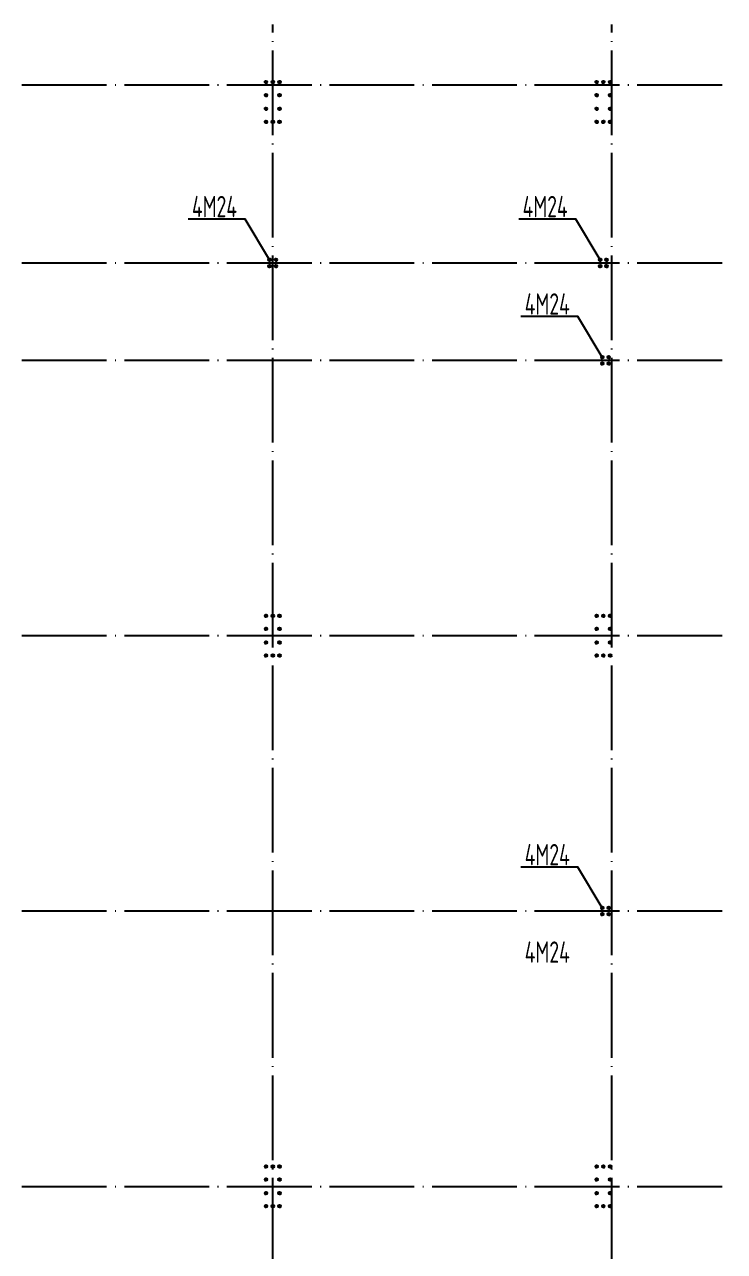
# Model space of a CAD drawing. Extents: x 19118 to 566552, y -1188739 to 92943.
# Drawn here: x 182282 to 198794, y -247024 to -218060 of the extents above; entities that cross this region are included whole.
import ezdxf

# ---------------------------------------------------------------- set-up
doc = ezdxf.new("R2010")
doc.units = 0
doc.header["$LTSCALE"] = 1000
doc.header["$MEASUREMENT"] = 0
doc.linetypes.add('DASH', pattern=[0.35, 0.25, -0.1])
doc.linetypes.add('DOTE', pattern=[2.42, 2, -0.2, 0.02, -0.2])
for name, color, linetype in [('DOTE', 9, 'DOTE'), ('PUB_HATCH', 8, 'CONTINUOUS'), ('REIN', 1, 'CONTINUOUS'), ('WALL', 6, 'CONTINUOUS'), ('锚栓', 60, 'CONTINUOUS')]:
    doc.layers.add(name, color=color, linetype=linetype)
doc.styles.add('TSSD_Rein', font='atssdeng.shx', dxfattribs={"width": 0.7, "bigfont": 'atssdchn.shx'})

msp = doc.modelspace()

# ---------------------------------------------------------------- hatches: boundary and pattern name
at = {"layer": 'PUB_HATCH'}
h = msp.add_hatch(dxfattribs=at)
h.set_pattern_fill('ANSI31', color=256, angle=-90, style=0)
h.set_pattern_definition([(45, (87691.3192, -319798.7784), (1.122532015, -1.122532015), [])])
h.paths.add_polyline_path([(187946.86, -219416.94, -1), (188008.86, -219416.94, -1)])
h = msp.add_hatch(dxfattribs=at)
h.set_pattern_fill('ANSI31', color=256, angle=-90, style=0)
h.set_pattern_definition([(135, (288424.405, -319798.7784), (-1.122532015, -1.122532015), [])])
h.paths.add_polyline_path([(188168.86, -219416.94, 1), (188106.86, -219416.94, 1)])
h = msp.add_hatch(dxfattribs=at)
h.set_pattern_fill('ANSI31', color=256, angle=-90, style=0)
h.set_pattern_definition([(135, (288584.405, -319798.7784), (-1.122532015, -1.122532015), [])])
h.paths.add_polyline_path([(188328.86, -219416.94, 1), (188266.86, -219416.94, 1)])
h = msp.add_hatch(dxfattribs=at)
h.set_pattern_fill('ANSI31', color=256, angle=-90, style=0)
h.set_pattern_definition([(45, (95491.3192, -319798.7784), (1.122532015, -1.122532015), [])])
h.paths.add_polyline_path([(195746.86, -219416.94, -1), (195808.86, -219416.94, -1)])
h = msp.add_hatch(dxfattribs=at)
h.set_pattern_fill('ANSI31', color=256, angle=-90, style=0)
h.set_pattern_definition([(135, (296224.405, -319798.7784), (-1.122532015, -1.122532015), [])])
h.paths.add_polyline_path([(195968.86, -219416.94, 1), (195906.86, -219416.94, 1)])
h = msp.add_hatch(dxfattribs=at)
h.set_pattern_fill('ANSI31', color=256, angle=-90, style=0)
h.set_pattern_definition([(135, (296384.405, -319798.7784), (-1.122532015, -1.122532015), [])])
h.paths.add_polyline_path([(196128.86, -219416.94, 1), (196066.86, -219416.94, 1)])
h = msp.add_hatch(dxfattribs=at)
h.set_pattern_fill('ANSI31', color=256, angle=-90, style=0)
h.set_pattern_definition([(45, (87691.3192, -320108.7784), (1.122532015, -1.122532015), [])])
h.paths.add_polyline_path([(187946.86, -219726.94, -1), (188008.86, -219726.94, -1)])
h = msp.add_hatch(dxfattribs=at)
h.set_pattern_fill('ANSI31', color=256, angle=-90, style=0)
h.set_pattern_definition([(135, (288584.405, -320108.7784), (-1.122532015, -1.122532015), [])])
h.paths.add_polyline_path([(188328.86, -219726.94, 1), (188266.86, -219726.94, 1)])
h = msp.add_hatch(dxfattribs=at)
h.set_pattern_fill('ANSI31', color=256, angle=-90, style=0)
h.set_pattern_definition([(45, (95491.3192, -320108.7784), (1.122532015, -1.122532015), [])])
h.paths.add_polyline_path([(195746.86, -219726.94, -1), (195808.86, -219726.94, -1)])
h = msp.add_hatch(dxfattribs=at)
h.set_pattern_fill('ANSI31', color=256, angle=-90, style=0)
h.set_pattern_definition([(135, (296384.405, -320108.7784), (-1.122532015, -1.122532015), [])])
h.paths.add_polyline_path([(196128.86, -219726.94, 1), (196066.86, -219726.94, 1)])
h = msp.add_hatch(dxfattribs=at)
h.set_pattern_fill('ANSI31', color=256, angle=-90, style=0)
h.set_pattern_definition([(45, (87691.3192, -320428.7784), (1.122532015, -1.122532015), [])])
h.paths.add_polyline_path([(187946.86, -220046.94, -1), (188008.86, -220046.94, -1)])
h = msp.add_hatch(dxfattribs=at)
h.set_pattern_fill('ANSI31', color=256, angle=-90, style=0)
h.set_pattern_definition([(135, (288584.405, -320428.7784), (-1.122532015, -1.122532015), [])])
h.paths.add_polyline_path([(188328.86, -220046.94, 1), (188266.86, -220046.94, 1)])
h = msp.add_hatch(dxfattribs=at)
h.set_pattern_fill('ANSI31', color=256, angle=-90, style=0)
h.set_pattern_definition([(45, (95491.3192, -320428.7784), (1.122532015, -1.122532015), [])])
h.paths.add_polyline_path([(195746.86, -220046.94, -1), (195808.86, -220046.94, -1)])
h = msp.add_hatch(dxfattribs=at)
h.set_pattern_fill('ANSI31', color=256, angle=-90, style=0)
h.set_pattern_definition([(135, (296384.405, -320428.7784), (-1.122532015, -1.122532015), [])])
h.paths.add_polyline_path([(196128.86, -220046.94, 1), (196066.86, -220046.94, 1)])
h = msp.add_hatch(dxfattribs=at)
h.set_pattern_fill('ANSI31', color=256, angle=-90, style=0)
h.set_pattern_definition([(45, (87691.3192, -320738.7784), (1.122532015, -1.122532015), [])])
h.paths.add_polyline_path([(187946.86, -220356.94, -1), (188008.86, -220356.94, -1)])
h = msp.add_hatch(dxfattribs=at)
h.set_pattern_fill('ANSI31', color=256, angle=-90, style=0)
h.set_pattern_definition([(135, (288424.405, -320738.7784), (-1.122532015, -1.122532015), [])])
h.paths.add_polyline_path([(188168.86, -220356.94, 1), (188106.86, -220356.94, 1)])
h = msp.add_hatch(dxfattribs=at)
h.set_pattern_fill('ANSI31', color=256, angle=-90, style=0)
h.set_pattern_definition([(135, (288584.405, -320738.7784), (-1.122532015, -1.122532015), [])])
h.paths.add_polyline_path([(188328.86, -220356.94, 1), (188266.86, -220356.94, 1)])
h = msp.add_hatch(dxfattribs=at)
h.set_pattern_fill('ANSI31', color=256, angle=-90, style=0)
h.set_pattern_definition([(45, (95491.3192, -320738.7784), (1.122532015, -1.122532015), [])])
h.paths.add_polyline_path([(195746.86, -220356.94, -1), (195808.86, -220356.94, -1)])
h = msp.add_hatch(dxfattribs=at)
h.set_pattern_fill('ANSI31', color=256, angle=-90, style=0)
h.set_pattern_definition([(135, (296224.405, -320738.7784), (-1.122532015, -1.122532015), [])])
h.paths.add_polyline_path([(195968.86, -220356.94, 1), (195906.86, -220356.94, 1)])
h = msp.add_hatch(dxfattribs=at)
h.set_pattern_fill('ANSI31', color=256, angle=-90, style=0)
h.set_pattern_definition([(135, (296384.405, -320738.7784), (-1.122532015, -1.122532015), [])])
h.paths.add_polyline_path([(196128.86, -220356.94, 1), (196066.86, -220356.94, 1)])
h = msp.add_hatch(dxfattribs=at)
h.set_pattern_fill('ANSI31', color=256, angle=-90, style=0)
h.set_pattern_definition([(315, (87776.3192, -123230.0968), (1.122532015, 1.122532015), [])])
h.paths.add_polyline_path([(188031.86, -223611.94, 1), (188093.86, -223611.94, 1)])
h = msp.add_hatch(dxfattribs=at)
h.set_pattern_fill('ANSI31', color=256, angle=-90, style=0)
h.set_pattern_definition([(225, (288499.405, -123230.0968), (-1.122532015, 1.122532015), [])])
h.paths.add_polyline_path([(188243.86, -223611.94, -1), (188181.86, -223611.94, -1)])
h = msp.add_hatch(dxfattribs=at)
h.set_pattern_fill('ANSI31', color=256, angle=-90, style=0)
h.set_pattern_definition([(315, (95576.3192, -123230.0968), (1.122532015, 1.122532015), [])])
h.paths.add_polyline_path([(195831.86, -223611.94, 1), (195893.86, -223611.94, 1)])
h = msp.add_hatch(dxfattribs=at)
h.set_pattern_fill('ANSI31', color=256, angle=-90, style=0)
h.set_pattern_definition([(225, (296299.405, -123230.0968), (-1.122532015, 1.122532015), [])])
h.paths.add_polyline_path([(196043.86, -223611.94, -1), (195981.86, -223611.94, -1)])
h = msp.add_hatch(dxfattribs=at)
h.set_pattern_fill('ANSI31', color=256, angle=-90, style=0)
h.set_pattern_definition([(315, (87776.3192, -123380.0968), (1.122532015, 1.122532015), [])])
h.paths.add_polyline_path([(188031.86, -223761.94, 1), (188093.86, -223761.94, 1)])
h = msp.add_hatch(dxfattribs=at)
h.set_pattern_fill('ANSI31', color=256, angle=-90, style=0)
h.set_pattern_definition([(225, (288499.405, -123380.0968), (-1.122532015, 1.122532015), [])])
h.paths.add_polyline_path([(188243.86, -223761.94, -1), (188181.86, -223761.94, -1)])
h = msp.add_hatch(dxfattribs=at)
h.set_pattern_fill('ANSI31', color=256, angle=-90, style=0)
h.set_pattern_definition([(315, (95576.3192, -123380.0968), (1.122532015, 1.122532015), [])])
h.paths.add_polyline_path([(195831.86, -223761.94, 1), (195893.86, -223761.94, 1)])
h = msp.add_hatch(dxfattribs=at)
h.set_pattern_fill('ANSI31', color=256, angle=-90, style=0)
h.set_pattern_definition([(225, (296299.405, -123380.0968), (-1.122532015, 1.122532015), [])])
h.paths.add_polyline_path([(196043.86, -223761.94, -1), (195981.86, -223761.94, -1)])
h = msp.add_hatch(dxfattribs=at)
h.set_pattern_fill('ANSI31', color=256, angle=-90, style=0)
h.set_pattern_definition([(315, (95626.3192, -125530.0968), (1.122532015, 1.122532015), [])])
h.paths.add_polyline_path([(195881.86, -225911.94, 1), (195943.86, -225911.94, 1)])
h = msp.add_hatch(dxfattribs=at)
h.set_pattern_fill('ANSI31', color=256, angle=-90, style=0)
h.set_pattern_definition([(225, (296349.405, -125530.0968), (-1.122532015, 1.122532015), [])])
h.paths.add_polyline_path([(196093.86, -225911.94, -1), (196031.86, -225911.94, -1)])
h = msp.add_hatch(dxfattribs=at)
h.set_pattern_fill('ANSI31', color=256, angle=-90, style=0)
h.set_pattern_definition([(315, (95626.3192, -125680.0968), (1.122532015, 1.122532015), [])])
h.paths.add_polyline_path([(195881.86, -226061.94, 1), (195943.86, -226061.94, 1)])
h = msp.add_hatch(dxfattribs=at)
h.set_pattern_fill('ANSI31', color=256, angle=-90, style=0)
h.set_pattern_definition([(225, (296349.405, -125680.0968), (-1.122532015, 1.122532015), [])])
h.paths.add_polyline_path([(196093.86, -226061.94, -1), (196031.86, -226061.94, -1)])
h = msp.add_hatch(dxfattribs=at)
h.set_pattern_fill('ANSI31', color=256, angle=-90, style=0)
h.set_pattern_definition([(315, (87691.3192, -131635.0968), (1.122532015, 1.122532015), [])])
h.paths.add_polyline_path([(187946.86, -232016.94, 1), (188008.86, -232016.94, 1)])
h = msp.add_hatch(dxfattribs=at)
h.set_pattern_fill('ANSI31', color=256, angle=-90, style=0)
h.set_pattern_definition([(225, (288424.405, -131635.0968), (-1.122532015, 1.122532015), [])])
h.paths.add_polyline_path([(188168.86, -232016.94, -1), (188106.86, -232016.94, -1)])
h = msp.add_hatch(dxfattribs=at)
h.set_pattern_fill('ANSI31', color=256, angle=-90, style=0)
h.set_pattern_definition([(225, (288584.405, -131635.0968), (-1.122532015, 1.122532015), [])])
h.paths.add_polyline_path([(188328.86, -232016.94, -1), (188266.86, -232016.94, -1)])
h = msp.add_hatch(dxfattribs=at)
h.set_pattern_fill('ANSI31', color=256, angle=-90, style=0)
h.set_pattern_definition([(315, (95491.3192, -131635.0968), (1.122532015, 1.122532015), [])])
h.paths.add_polyline_path([(195746.86, -232016.94, 1), (195808.86, -232016.94, 1)])
h = msp.add_hatch(dxfattribs=at)
h.set_pattern_fill('ANSI31', color=256, angle=-90, style=0)
h.set_pattern_definition([(225, (296224.405, -131635.0968), (-1.122532015, 1.122532015), [])])
h.paths.add_polyline_path([(195968.86, -232016.94, -1), (195906.86, -232016.94, -1)])
h = msp.add_hatch(dxfattribs=at)
h.set_pattern_fill('ANSI31', color=256, angle=-90, style=0)
h.set_pattern_definition([(225, (296384.405, -131635.0968), (-1.122532015, 1.122532015), [])])
h.paths.add_polyline_path([(196128.86, -232016.94, -1), (196066.86, -232016.94, -1)])
h = msp.add_hatch(dxfattribs=at)
h.set_pattern_fill('ANSI31', color=256, angle=-90, style=0)
h.set_pattern_definition([(315, (87691.3192, -131945.0968), (1.122532015, 1.122532015), [])])
h.paths.add_polyline_path([(187946.86, -232326.94, 1), (188008.86, -232326.94, 1)])
h = msp.add_hatch(dxfattribs=at)
h.set_pattern_fill('ANSI31', color=256, angle=-90, style=0)
h.set_pattern_definition([(225, (288584.405, -131945.0968), (-1.122532015, 1.122532015), [])])
h.paths.add_polyline_path([(188328.86, -232326.94, -1), (188266.86, -232326.94, -1)])
h = msp.add_hatch(dxfattribs=at)
h.set_pattern_fill('ANSI31', color=256, angle=-90, style=0)
h.set_pattern_definition([(315, (95491.3192, -131945.0968), (1.122532015, 1.122532015), [])])
h.paths.add_polyline_path([(195746.86, -232326.94, 1), (195808.86, -232326.94, 1)])
h = msp.add_hatch(dxfattribs=at)
h.set_pattern_fill('ANSI31', color=256, angle=-90, style=0)
h.set_pattern_definition([(225, (296384.405, -131945.0968), (-1.122532015, 1.122532015), [])])
h.paths.add_polyline_path([(196128.86, -232326.94, -1), (196066.86, -232326.94, -1)])
h = msp.add_hatch(dxfattribs=at)
h.set_pattern_fill('ANSI31', color=256, angle=-90, style=0)
h.set_pattern_definition([(315, (87691.3192, -132265.0968), (1.122532015, 1.122532015), [])])
h.paths.add_polyline_path([(187946.86, -232646.94, 1), (188008.86, -232646.94, 1)])
h = msp.add_hatch(dxfattribs=at)
h.set_pattern_fill('ANSI31', color=256, angle=-90, style=0)
h.set_pattern_definition([(225, (288584.405, -132265.0968), (-1.122532015, 1.122532015), [])])
h.paths.add_polyline_path([(188328.86, -232646.94, -1), (188266.86, -232646.94, -1)])
h = msp.add_hatch(dxfattribs=at)
h.set_pattern_fill('ANSI31', color=256, angle=-90, style=0)
h.set_pattern_definition([(315, (95491.3192, -132265.0968), (1.122532015, 1.122532015), [])])
h.paths.add_polyline_path([(195746.86, -232646.94, 1), (195808.86, -232646.94, 1)])
h = msp.add_hatch(dxfattribs=at)
h.set_pattern_fill('ANSI31', color=256, angle=-90, style=0)
h.set_pattern_definition([(225, (296384.405, -132265.0968), (-1.122532015, 1.122532015), [])])
h.paths.add_polyline_path([(196128.86, -232646.94, -1), (196066.86, -232646.94, -1)])
h = msp.add_hatch(dxfattribs=at)
h.set_pattern_fill('ANSI31', color=256, angle=-90, style=0)
h.set_pattern_definition([(315, (87691.3192, -132575.0968), (1.122532015, 1.122532015), [])])
h.paths.add_polyline_path([(187946.86, -232956.94, 1), (188008.86, -232956.94, 1)])
h = msp.add_hatch(dxfattribs=at)
h.set_pattern_fill('ANSI31', color=256, angle=-90, style=0)
h.set_pattern_definition([(225, (288424.405, -132575.0968), (-1.122532015, 1.122532015), [])])
h.paths.add_polyline_path([(188168.86, -232956.94, -1), (188106.86, -232956.94, -1)])
h = msp.add_hatch(dxfattribs=at)
h.set_pattern_fill('ANSI31', color=256, angle=-90, style=0)
h.set_pattern_definition([(225, (288584.405, -132575.0968), (-1.122532015, 1.122532015), [])])
h.paths.add_polyline_path([(188328.86, -232956.94, -1), (188266.86, -232956.94, -1)])
h = msp.add_hatch(dxfattribs=at)
h.set_pattern_fill('ANSI31', color=256, angle=-90, style=0)
h.set_pattern_definition([(315, (95491.3192, -132575.0968), (1.122532015, 1.122532015), [])])
h.paths.add_polyline_path([(195746.86, -232956.94, 1), (195808.86, -232956.94, 1)])
h = msp.add_hatch(dxfattribs=at)
h.set_pattern_fill('ANSI31', color=256, angle=-90, style=0)
h.set_pattern_definition([(225, (296224.405, -132575.0968), (-1.122532015, 1.122532015), [])])
h.paths.add_polyline_path([(195968.86, -232956.94, -1), (195906.86, -232956.94, -1)])
h = msp.add_hatch(dxfattribs=at)
h.set_pattern_fill('ANSI31', color=256, angle=-90, style=0)
h.set_pattern_definition([(225, (296384.405, -132575.0968), (-1.122532015, 1.122532015), [])])
h.paths.add_polyline_path([(196128.86, -232956.94, -1), (196066.86, -232956.94, -1)])
h = msp.add_hatch(dxfattribs=at)
h.set_pattern_fill('ANSI31', color=256, angle=-90, style=0)
h.set_pattern_definition([(315, (95626.3192, -138530.0968), (1.122532015, 1.122532015), [])])
h.paths.add_polyline_path([(195881.86, -238911.94, 1), (195943.86, -238911.94, 1)])
h = msp.add_hatch(dxfattribs=at)
h.set_pattern_fill('ANSI31', color=256, angle=-90, style=0)
h.set_pattern_definition([(225, (296349.405, -138530.0968), (-1.122532015, 1.122532015), [])])
h.paths.add_polyline_path([(196093.86, -238911.94, -1), (196031.86, -238911.94, -1)])
h = msp.add_hatch(dxfattribs=at)
h.set_pattern_fill('ANSI31', color=256, angle=-90, style=0)
h.set_pattern_definition([(315, (95626.3192, -138680.0968), (1.122532015, 1.122532015), [])])
h.paths.add_polyline_path([(195881.86, -239061.94, 1), (195943.86, -239061.94, 1)])
h = msp.add_hatch(dxfattribs=at)
h.set_pattern_fill('ANSI31', color=256, angle=-90, style=0)
h.set_pattern_definition([(225, (296349.405, -138680.0968), (-1.122532015, 1.122532015), [])])
h.paths.add_polyline_path([(196093.86, -239061.94, -1), (196031.86, -239061.94, -1)])
h = msp.add_hatch(dxfattribs=at)
h.set_pattern_fill('ANSI31', color=256, angle=-90, style=0)
h.set_pattern_definition([(315, (87691.3192, -144635.0968), (1.122532015, 1.122532015), [])])
h.paths.add_polyline_path([(187946.86, -245016.94, 1), (188008.86, -245016.94, 1)])
h = msp.add_hatch(dxfattribs=at)
h.set_pattern_fill('ANSI31', color=256, angle=-90, style=0)
h.set_pattern_definition([(225, (288424.405, -144635.0968), (-1.122532015, 1.122532015), [])])
h.paths.add_polyline_path([(188168.86, -245016.94, -1), (188106.86, -245016.94, -1)])
h = msp.add_hatch(dxfattribs=at)
h.set_pattern_fill('ANSI31', color=256, angle=-90, style=0)
h.set_pattern_definition([(225, (288584.405, -144635.0968), (-1.122532015, 1.122532015), [])])
h.paths.add_polyline_path([(188328.86, -245016.94, -1), (188266.86, -245016.94, -1)])
h = msp.add_hatch(dxfattribs=at)
h.set_pattern_fill('ANSI31', color=256, angle=-90, style=0)
h.set_pattern_definition([(315, (95491.3192, -144635.0968), (1.122532015, 1.122532015), [])])
h.paths.add_polyline_path([(195746.86, -245016.94, 1), (195808.86, -245016.94, 1)])
h = msp.add_hatch(dxfattribs=at)
h.set_pattern_fill('ANSI31', color=256, angle=-90, style=0)
h.set_pattern_definition([(225, (296224.405, -144635.0968), (-1.122532015, 1.122532015), [])])
h.paths.add_polyline_path([(195968.86, -245016.94, -1), (195906.86, -245016.94, -1)])
h = msp.add_hatch(dxfattribs=at)
h.set_pattern_fill('ANSI31', color=256, angle=-90, style=0)
h.set_pattern_definition([(225, (296384.405, -144635.0968), (-1.122532015, 1.122532015), [])])
h.paths.add_polyline_path([(196128.86, -245016.94, -1), (196066.86, -245016.94, -1)])
h = msp.add_hatch(dxfattribs=at)
h.set_pattern_fill('ANSI31', color=256, angle=-90, style=0)
h.set_pattern_definition([(315, (87691.3192, -144945.0968), (1.122532015, 1.122532015), [])])
h.paths.add_polyline_path([(187946.86, -245326.94, 1), (188008.86, -245326.94, 1)])
h = msp.add_hatch(dxfattribs=at)
h.set_pattern_fill('ANSI31', color=256, angle=-90, style=0)
h.set_pattern_definition([(225, (288584.405, -144945.0968), (-1.122532015, 1.122532015), [])])
h.paths.add_polyline_path([(188328.86, -245326.94, -1), (188266.86, -245326.94, -1)])
h = msp.add_hatch(dxfattribs=at)
h.set_pattern_fill('ANSI31', color=256, angle=-90, style=0)
h.set_pattern_definition([(315, (95491.3192, -144945.0968), (1.122532015, 1.122532015), [])])
h.paths.add_polyline_path([(195746.86, -245326.94, 1), (195808.86, -245326.94, 1)])
h = msp.add_hatch(dxfattribs=at)
h.set_pattern_fill('ANSI31', color=256, angle=-90, style=0)
h.set_pattern_definition([(225, (296384.405, -144945.0968), (-1.122532015, 1.122532015), [])])
h.paths.add_polyline_path([(196128.86, -245326.94, -1), (196066.86, -245326.94, -1)])
h = msp.add_hatch(dxfattribs=at)
h.set_pattern_fill('ANSI31', color=256, angle=-90, style=0)
h.set_pattern_definition([(315, (87691.3192, -145265.0968), (1.122532015, 1.122532015), [])])
h.paths.add_polyline_path([(187946.86, -245646.94, 1), (188008.86, -245646.94, 1)])
h = msp.add_hatch(dxfattribs=at)
h.set_pattern_fill('ANSI31', color=256, angle=-90, style=0)
h.set_pattern_definition([(225, (288584.405, -145265.0968), (-1.122532015, 1.122532015), [])])
h.paths.add_polyline_path([(188328.86, -245646.94, -1), (188266.86, -245646.94, -1)])
h = msp.add_hatch(dxfattribs=at)
h.set_pattern_fill('ANSI31', color=256, angle=-90, style=0)
h.set_pattern_definition([(315, (95491.3192, -145265.0968), (1.122532015, 1.122532015), [])])
h.paths.add_polyline_path([(195746.86, -245646.94, 1), (195808.86, -245646.94, 1)])
h = msp.add_hatch(dxfattribs=at)
h.set_pattern_fill('ANSI31', color=256, angle=-90, style=0)
h.set_pattern_definition([(225, (296384.405, -145265.0968), (-1.122532015, 1.122532015), [])])
h.paths.add_polyline_path([(196128.86, -245646.94, -1), (196066.86, -245646.94, -1)])
h = msp.add_hatch(dxfattribs=at)
h.set_pattern_fill('ANSI31', color=256, angle=-90, style=0)
h.set_pattern_definition([(315, (87691.3192, -145575.0968), (1.122532015, 1.122532015), [])])
h.paths.add_polyline_path([(187946.86, -245956.94, 1), (188008.86, -245956.94, 1)])
h = msp.add_hatch(dxfattribs=at)
h.set_pattern_fill('ANSI31', color=256, angle=-90, style=0)
h.set_pattern_definition([(225, (288424.405, -145575.0968), (-1.122532015, 1.122532015), [])])
h.paths.add_polyline_path([(188168.86, -245956.94, -1), (188106.86, -245956.94, -1)])
h = msp.add_hatch(dxfattribs=at)
h.set_pattern_fill('ANSI31', color=256, angle=-90, style=0)
h.set_pattern_definition([(225, (288584.405, -145575.0968), (-1.122532015, 1.122532015), [])])
h.paths.add_polyline_path([(188328.86, -245956.94, -1), (188266.86, -245956.94, -1)])
h = msp.add_hatch(dxfattribs=at)
h.set_pattern_fill('ANSI31', color=256, angle=-90, style=0)
h.set_pattern_definition([(315, (95491.3192, -145575.0968), (1.122532015, 1.122532015), [])])
h.paths.add_polyline_path([(195746.86, -245956.94, 1), (195808.86, -245956.94, 1)])
h = msp.add_hatch(dxfattribs=at)
h.set_pattern_fill('ANSI31', color=256, angle=-90, style=0)
h.set_pattern_definition([(225, (296224.405, -145575.0968), (-1.122532015, 1.122532015), [])])
h.paths.add_polyline_path([(195968.86, -245956.94, -1), (195906.86, -245956.94, -1)])
h = msp.add_hatch(dxfattribs=at)
h.set_pattern_fill('ANSI31', color=256, angle=-90, style=0)
h.set_pattern_definition([(225, (296384.405, -145575.0968), (-1.122532015, 1.122532015), [])])
h.paths.add_polyline_path([(196128.86, -245956.94, -1), (196066.86, -245956.94, -1)])

# ---------------------------------------------------------------- linework, layer by layer
at = {"layer": 'DOTE', "color": 8}
for p, q in [((188137.86, -273909.46), (188137.86, -218059.9)), ((196137.86, -273909.46), (196137.86, -218059.9)), ((90256.35, -219486.94), (198793.6, -219486.94)), ((90256.35, -223686.94), (198793.6, -223686.94)), ((90256.35, -225986.94), (198793.6, -225986.94)), ((90256.35, -232486.94), (198793.6, -232486.94)), ((90256.35, -238986.94), (198793.6, -238986.94)), ((90256.35, -245486.94), (198793.6, -245486.94))]:
    msp.add_line(p, q, dxfattribs=at)
at = {"layer": 'REIN', "linetype": 'DASH'}
for p, q in [((187949.65, -219416.94), (188006.07, -219416.94)), ((187977.86, -219388.73), (187977.86, -219445.15)), ((188166.07, -219416.94), (188109.65, -219416.94)), ((188137.86, -219388.73), (188137.86, -219445.15)), ((188326.07, -219416.94), (188269.65, -219416.94)), ((188297.86, -219388.73), (188297.86, -219445.15)), ((195749.65, -219416.94), (195806.07, -219416.94)), ((195777.86, -219388.73), (195777.86, -219445.15)), ((195966.07, -219416.94), (195909.65, -219416.94)), ((195937.86, -219388.73), (195937.86, -219445.15)), ((196126.07, -219416.94), (196069.65, -219416.94)), ((196097.86, -219388.73), (196097.86, -219445.15)), ((187949.65, -219726.94), (188006.07, -219726.94)), ((187977.86, -219698.73), (187977.86, -219755.15)), ((188326.07, -219726.94), (188269.65, -219726.94)), ((188297.86, -219698.73), (188297.86, -219755.15)), ((195749.65, -219726.94), (195806.07, -219726.94)), ((195777.86, -219698.73), (195777.86, -219755.15)), ((196126.07, -219726.94), (196069.65, -219726.94)), ((196097.86, -219698.73), (196097.86, -219755.15)), ((187949.65, -220046.94), (188006.07, -220046.94)), ((187977.86, -220018.73), (187977.86, -220075.15)), ((188326.07, -220046.94), (188269.65, -220046.94)), ((188297.86, -220018.73), (188297.86, -220075.15)), ((195749.65, -220046.94), (195806.07, -220046.94)), ((195777.86, -220018.73), (195777.86, -220075.15)), ((196126.07, -220046.94), (196069.65, -220046.94)), ((196097.86, -220018.73), (196097.86, -220075.15)), ((187949.65, -220356.94), (188006.07, -220356.94)), ((187977.86, -220328.73), (187977.86, -220385.15)), ((188166.07, -220356.94), (188109.65, -220356.94)), ((188137.86, -220328.73), (188137.86, -220385.15)), ((188326.07, -220356.94), (188269.65, -220356.94)), ((188297.86, -220328.73), (188297.86, -220385.15)), ((195749.65, -220356.94), (195806.07, -220356.94)), ((195777.86, -220328.73), (195777.86, -220385.15)), ((195966.07, -220356.94), (195909.65, -220356.94)), ((195937.86, -220328.73), (195937.86, -220385.15)), ((196126.07, -220356.94), (196069.65, -220356.94)), ((196097.86, -220328.73), (196097.86, -220385.15)), ((188062.86, -223640.15), (188062.86, -223583.73)), ((188212.86, -223640.15), (188212.86, -223583.73)), ((195862.86, -223640.15), (195862.86, -223583.73)), ((196012.86, -223640.15), (196012.86, -223583.73)), ((188034.65, -223611.94), (188091.07, -223611.94)), ((188034.65, -223761.94), (188091.07, -223761.94)), ((188062.86, -223790.15), (188062.86, -223733.73)), ((188241.07, -223611.94), (188184.65, -223611.94)), ((188241.07, -223761.94), (188184.65, -223761.94)), ((188212.86, -223790.15), (188212.86, -223733.73)), ((195834.65, -223611.94), (195891.07, -223611.94)), ((195834.65, -223761.94), (195891.07, -223761.94)), ((195862.86, -223790.15), (195862.86, -223733.73)), ((196041.07, -223611.94), (195984.65, -223611.94)), ((196041.07, -223761.94), (195984.65, -223761.94)), ((196012.86, -223790.15), (196012.86, -223733.73)), ((195884.65, -225911.94), (195941.07, -225911.94)), ((195912.86, -225940.15), (195912.86, -225883.73)), ((196091.07, -225911.94), (196034.65, -225911.94)), ((196062.86, -225940.15), (196062.86, -225883.73)), ((195884.65, -226061.94), (195941.07, -226061.94)), ((195912.86, -226090.15), (195912.86, -226033.73)), ((196091.07, -226061.94), (196034.65, -226061.94)), ((196062.86, -226090.15), (196062.86, -226033.73)), ((187977.86, -232045.15), (187977.86, -231988.73)), ((188137.86, -232045.15), (188137.86, -231988.73)), ((188297.86, -232045.15), (188297.86, -231988.73)), ((195777.86, -232045.15), (195777.86, -231988.73)), ((195937.86, -232045.15), (195937.86, -231988.73)), ((196097.86, -232045.15), (196097.86, -231988.73)), ((187949.65, -232016.94), (188006.07, -232016.94)), ((188166.07, -232016.94), (188109.65, -232016.94)), ((188326.07, -232016.94), (188269.65, -232016.94)), ((195749.65, -232016.94), (195806.07, -232016.94)), ((195966.07, -232016.94), (195909.65, -232016.94)), ((196126.07, -232016.94), (196069.65, -232016.94)), ((187949.65, -232326.94), (188006.07, -232326.94)), ((187977.86, -232355.15), (187977.86, -232298.73)), ((188326.07, -232326.94), (188269.65, -232326.94)), ((188297.86, -232355.15), (188297.86, -232298.73)), ((195749.65, -232326.94), (195806.07, -232326.94)), ((195777.86, -232355.15), (195777.86, -232298.73)), ((196126.07, -232326.94), (196069.65, -232326.94)), ((196097.86, -232355.15), (196097.86, -232298.73)), ((187949.65, -232646.94), (188006.07, -232646.94)), ((187977.86, -232675.15), (187977.86, -232618.73)), ((188326.07, -232646.94), (188269.65, -232646.94)), ((188297.86, -232675.15), (188297.86, -232618.73)), ((195749.65, -232646.94), (195806.07, -232646.94)), ((195777.86, -232675.15), (195777.86, -232618.73)), ((196126.07, -232646.94), (196069.65, -232646.94)), ((196097.86, -232675.15), (196097.86, -232618.73)), ((187949.65, -232956.94), (188006.07, -232956.94)), ((187977.86, -232985.15), (187977.86, -232928.73)), ((188166.07, -232956.94), (188109.65, -232956.94)), ((188137.86, -232985.15), (188137.86, -232928.73)), ((188326.07, -232956.94), (188269.65, -232956.94)), ((188297.86, -232985.15), (188297.86, -232928.73)), ((195749.65, -232956.94), (195806.07, -232956.94)), ((195777.86, -232985.15), (195777.86, -232928.73)), ((195966.07, -232956.94), (195909.65, -232956.94)), ((195937.86, -232985.15), (195937.86, -232928.73)), ((196126.07, -232956.94), (196069.65, -232956.94)), ((196097.86, -232985.15), (196097.86, -232928.73)), ((195884.65, -238911.94), (195941.07, -238911.94)), ((195912.86, -238940.15), (195912.86, -238883.73)), ((196091.07, -238911.94), (196034.65, -238911.94)), ((196062.86, -238940.15), (196062.86, -238883.73)), ((195884.65, -239061.94), (195941.07, -239061.94)), ((195912.86, -239090.15), (195912.86, -239033.73)), ((196091.07, -239061.94), (196034.65, -239061.94)), ((196062.86, -239090.15), (196062.86, -239033.73)), ((187949.65, -245016.94), (188006.07, -245016.94)), ((187977.86, -245045.15), (187977.86, -244988.73)), ((188166.07, -245016.94), (188109.65, -245016.94)), ((188137.86, -245045.15), (188137.86, -244988.73)), ((188326.07, -245016.94), (188269.65, -245016.94)), ((188297.86, -245045.15), (188297.86, -244988.73)), ((195749.65, -245016.94), (195806.07, -245016.94)), ((195777.86, -245045.15), (195777.86, -244988.73)), ((195966.07, -245016.94), (195909.65, -245016.94)), ((195937.86, -245045.15), (195937.86, -244988.73)), ((196126.07, -245016.94), (196069.65, -245016.94)), ((196097.86, -245045.15), (196097.86, -244988.73)), ((187949.65, -245326.94), (188006.07, -245326.94)), ((187977.86, -245355.15), (187977.86, -245298.73)), ((188326.07, -245326.94), (188269.65, -245326.94)), ((188297.86, -245355.15), (188297.86, -245298.73)), ((195749.65, -245326.94), (195806.07, -245326.94)), ((195777.86, -245355.15), (195777.86, -245298.73)), ((196126.07, -245326.94), (196069.65, -245326.94)), ((196097.86, -245355.15), (196097.86, -245298.73)), ((187977.86, -245675.15), (187977.86, -245618.73)), ((188297.86, -245675.15), (188297.86, -245618.73)), ((195777.86, -245675.15), (195777.86, -245618.73)), ((196097.86, -245675.15), (196097.86, -245618.73)), ((187949.65, -245646.94), (188006.07, -245646.94)), ((188326.07, -245646.94), (188269.65, -245646.94)), ((195749.65, -245646.94), (195806.07, -245646.94)), ((196126.07, -245646.94), (196069.65, -245646.94)), ((187949.65, -245956.94), (188006.07, -245956.94)), ((187977.86, -245985.15), (187977.86, -245928.73)), ((188166.07, -245956.94), (188109.65, -245956.94)), ((188137.86, -245985.15), (188137.86, -245928.73)), ((188326.07, -245956.94), (188269.65, -245956.94)), ((188297.86, -245985.15), (188297.86, -245928.73)), ((195749.65, -245956.94), (195806.07, -245956.94)), ((195777.86, -245985.15), (195777.86, -245928.73)), ((195966.07, -245956.94), (195909.65, -245956.94)), ((195937.86, -245985.15), (195937.86, -245928.73)), ((196126.07, -245956.94), (196069.65, -245956.94)), ((196097.86, -245985.15), (196097.86, -245928.73))]:
    msp.add_line(p, q, dxfattribs=at)
at = {"layer": 'WALL'}
for points in [[(188062.86, -223611.94), (187487.22, -222655.46), (186140.83, -222655.46)], [(195862.86, -223611.94), (195287.22, -222655.46), (193940.83, -222655.46)], [(195912.86, -225911.94), (195337.22, -224955.46), (193990.83, -224955.46)], [(195912.86, -238911.94), (195337.22, -237955.46), (193990.83, -237955.46)]]:
    msp.add_lwpolyline(points, dxfattribs=at)
at = {"layer": '锚栓'}
for centre in [(187977.86, -219416.94), (188137.86, -219416.94), (188297.86, -219416.94), (195777.86, -219416.94), (195937.86, -219416.94), (196097.86, -219416.94), (187977.86, -219726.94), (188297.86, -219726.94), (195777.86, -219726.94), (196097.86, -219726.94), (187977.86, -220046.94), (188297.86, -220046.94), (195777.86, -220046.94), (196097.86, -220046.94), (187977.86, -220356.94), (188137.86, -220356.94), (188297.86, -220356.94), (195777.86, -220356.94), (195937.86, -220356.94), (196097.86, -220356.94), (188062.86, -223611.94), (188212.86, -223611.94), (195862.86, -223611.94), (196012.86, -223611.94), (188062.86, -223761.94), (188212.86, -223761.94), (195862.86, -223761.94), (196012.86, -223761.94), (195912.86, -225911.94), (196062.86, -225911.94), (195912.86, -226061.94), (196062.86, -226061.94), (187977.86, -232016.94), (188137.86, -232016.94), (188297.86, -232016.94), (195777.86, -232016.94), (195937.86, -232016.94), (196097.86, -232016.94), (187977.86, -232326.94), (188297.86, -232326.94), (195777.86, -232326.94), (196097.86, -232326.94), (187977.86, -232646.94), (188297.86, -232646.94), (195777.86, -232646.94), (196097.86, -232646.94), (187977.86, -232956.94), (188137.86, -232956.94), (188297.86, -232956.94), (195777.86, -232956.94), (195937.86, -232956.94), (196097.86, -232956.94), (195912.86, -238911.94), (196062.86, -238911.94), (195912.86, -239061.94), (196062.86, -239061.94), (187977.86, -245016.94), (188137.86, -245016.94), (188297.86, -245016.94), (195777.86, -245016.94), (195937.86, -245016.94), (196097.86, -245016.94), (187977.86, -245326.94), (188297.86, -245326.94), (195777.86, -245326.94), (196097.86, -245326.94), (187977.86, -245646.94), (188297.86, -245646.94), (195777.86, -245646.94), (196097.86, -245646.94), (187977.86, -245956.94), (188137.86, -245956.94), (188297.86, -245956.94), (195777.86, -245956.94), (195937.86, -245956.94), (196097.86, -245956.94)]:
    msp.add_circle(centre, 31, dxfattribs=at)

# ---------------------------------------------------------------- texts
at = {"layer": 'WALL', "style": 'TSSD_Rein', "width": 0.7}
for p in [(186231.59, -222608.95), (194031.59, -222608.95), (194081.59, -224908.95), (194081.59, -237908.95), (194081.59, -240208.95)]:
    msp.add_text('4M24', height=504, dxfattribs=at).set_placement(p)

doc.saveas('drawing.dxf')
